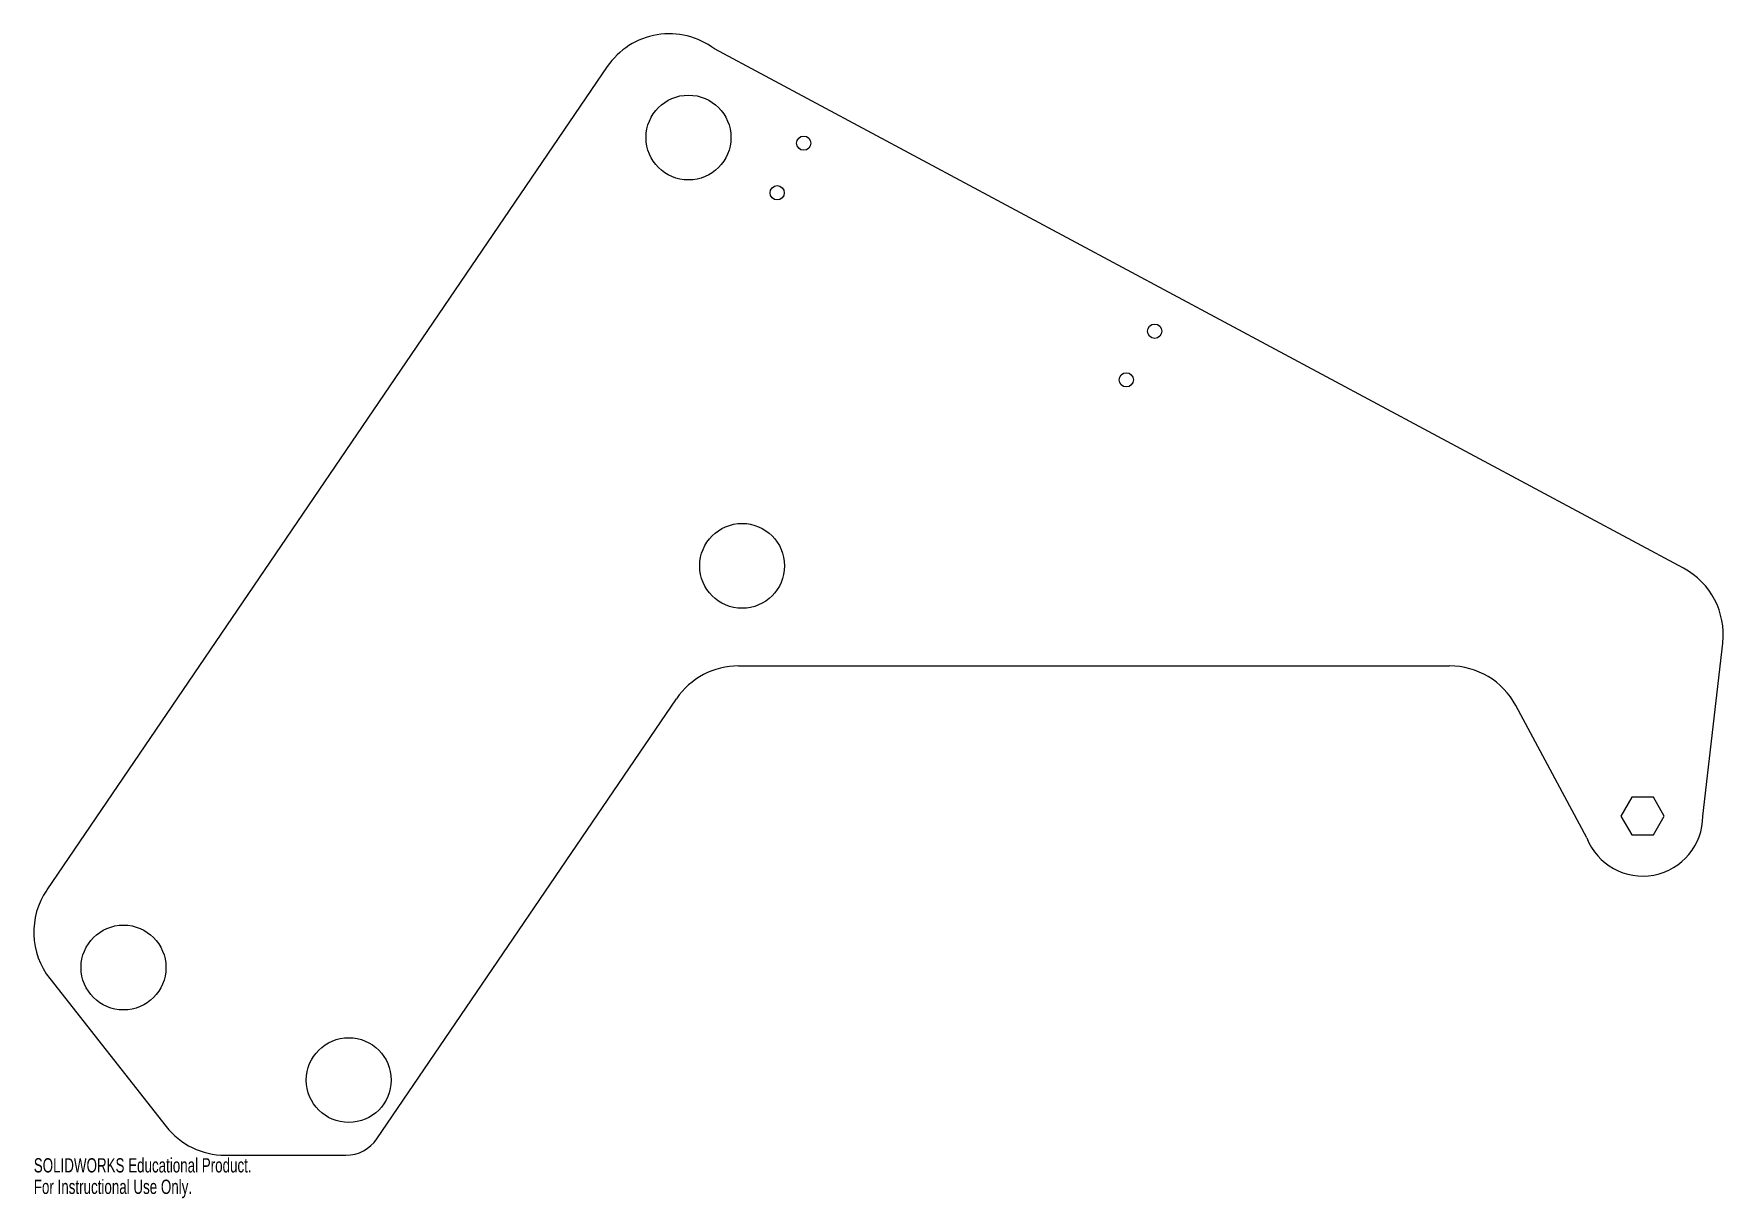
# Model space of a CAD drawing. Header units: inches. Extents: x -16.9 to 5.6, y -3 to 12.5.
import ezdxf

# ---------------------------------------------------------------- set-up
doc = ezdxf.new("R2010")
doc.units = ezdxf.units.IN
doc.header["$MEASUREMENT"] = 0
doc.styles.add('SLDTEXTSTYLE0', font='TXT', dxfattribs={"width": 0.7})

msp = doc.modelspace()

# ---------------------------------------------------------------- linework, layer by layer
at = {"color": 7, "linetype": 'Continuous', "lineweight": 25}
for p, q in [((5.032, 5.421), (-7.874, 12.339)), ((-9.303, 12.104), (-16.769, 1.135)), ((5.287, 2.12), (5.553, 4.425)), ((-7.555, 4.12), (1.916, 4.12)), ((-12.372, -2.18), (-8.382, 3.683)), ((3.741, 1.829), (2.797, 3.592)), ((4.342, 2.37), (4.198, 2.12)), ((4.631, 2.37), (4.342, 2.37)), ((4.775, 2.12), (4.631, 2.37)), ((4.198, 2.12), (4.342, 1.87)), ((4.631, 1.87), (4.775, 2.12)), ((4.342, 1.87), (4.631, 1.87)), ((-16.728, -0.045), (-15.18, -2.016)), ((-14.394, -2.398), (-12.785, -2.398))]:
    msp.add_line(p, q, dxfattribs=at)
for centre, radius in [((-8.222, 11.159), 0.565), ((-6.687, 11.084), 0.095), ((-7.041, 10.423), 0.095), ((-2.013, 8.579), 0.095), ((-2.391, 7.931), 0.095), ((-7.508, 5.453), 0.565), ((-15.747, 0.102), 0.565), ((-12.747, -1.398), 0.565)]:
    msp.add_circle(centre, radius, dxfattribs=at)
for centre, radius, start, end in [((-8.477, 11.541), 1, 52.9459, 145.7616), ((4.559, 4.54), 1, 353.4117, 61.8058), ((-7.555, 3.12), 1, 90, 145.7616), ((1.916, 3.12), 1, 28.1669, 90), ((4.487, 2.12), 0.8, 201.3393, 0), ((-15.942, 0.572), 1, 145.7616, 218.1519), ((-14.394, -1.398), 1, 218.1519, 270), ((-12.785, -1.898), 0.5, 270, 325.7616)]:
    msp.add_arc(centre, radius, start, end, dxfattribs=at)

# ---------------------------------------------------------------- texts
at = {"color": 7, "linetype": 'Continuous', "char_height": 0.1903, "attachment_point": 1, "style": 'SLDTEXTSTYLE0'}
for s, insert in [('SOLIDWORKS Educational Product.', (-16.942, -2.438)), ('For Instructional Use Only.', (-16.942, -2.724))]:
    msp.add_mtext(s, dxfattribs=dict(at, insert=insert))

doc.saveas('drawing.dxf')
